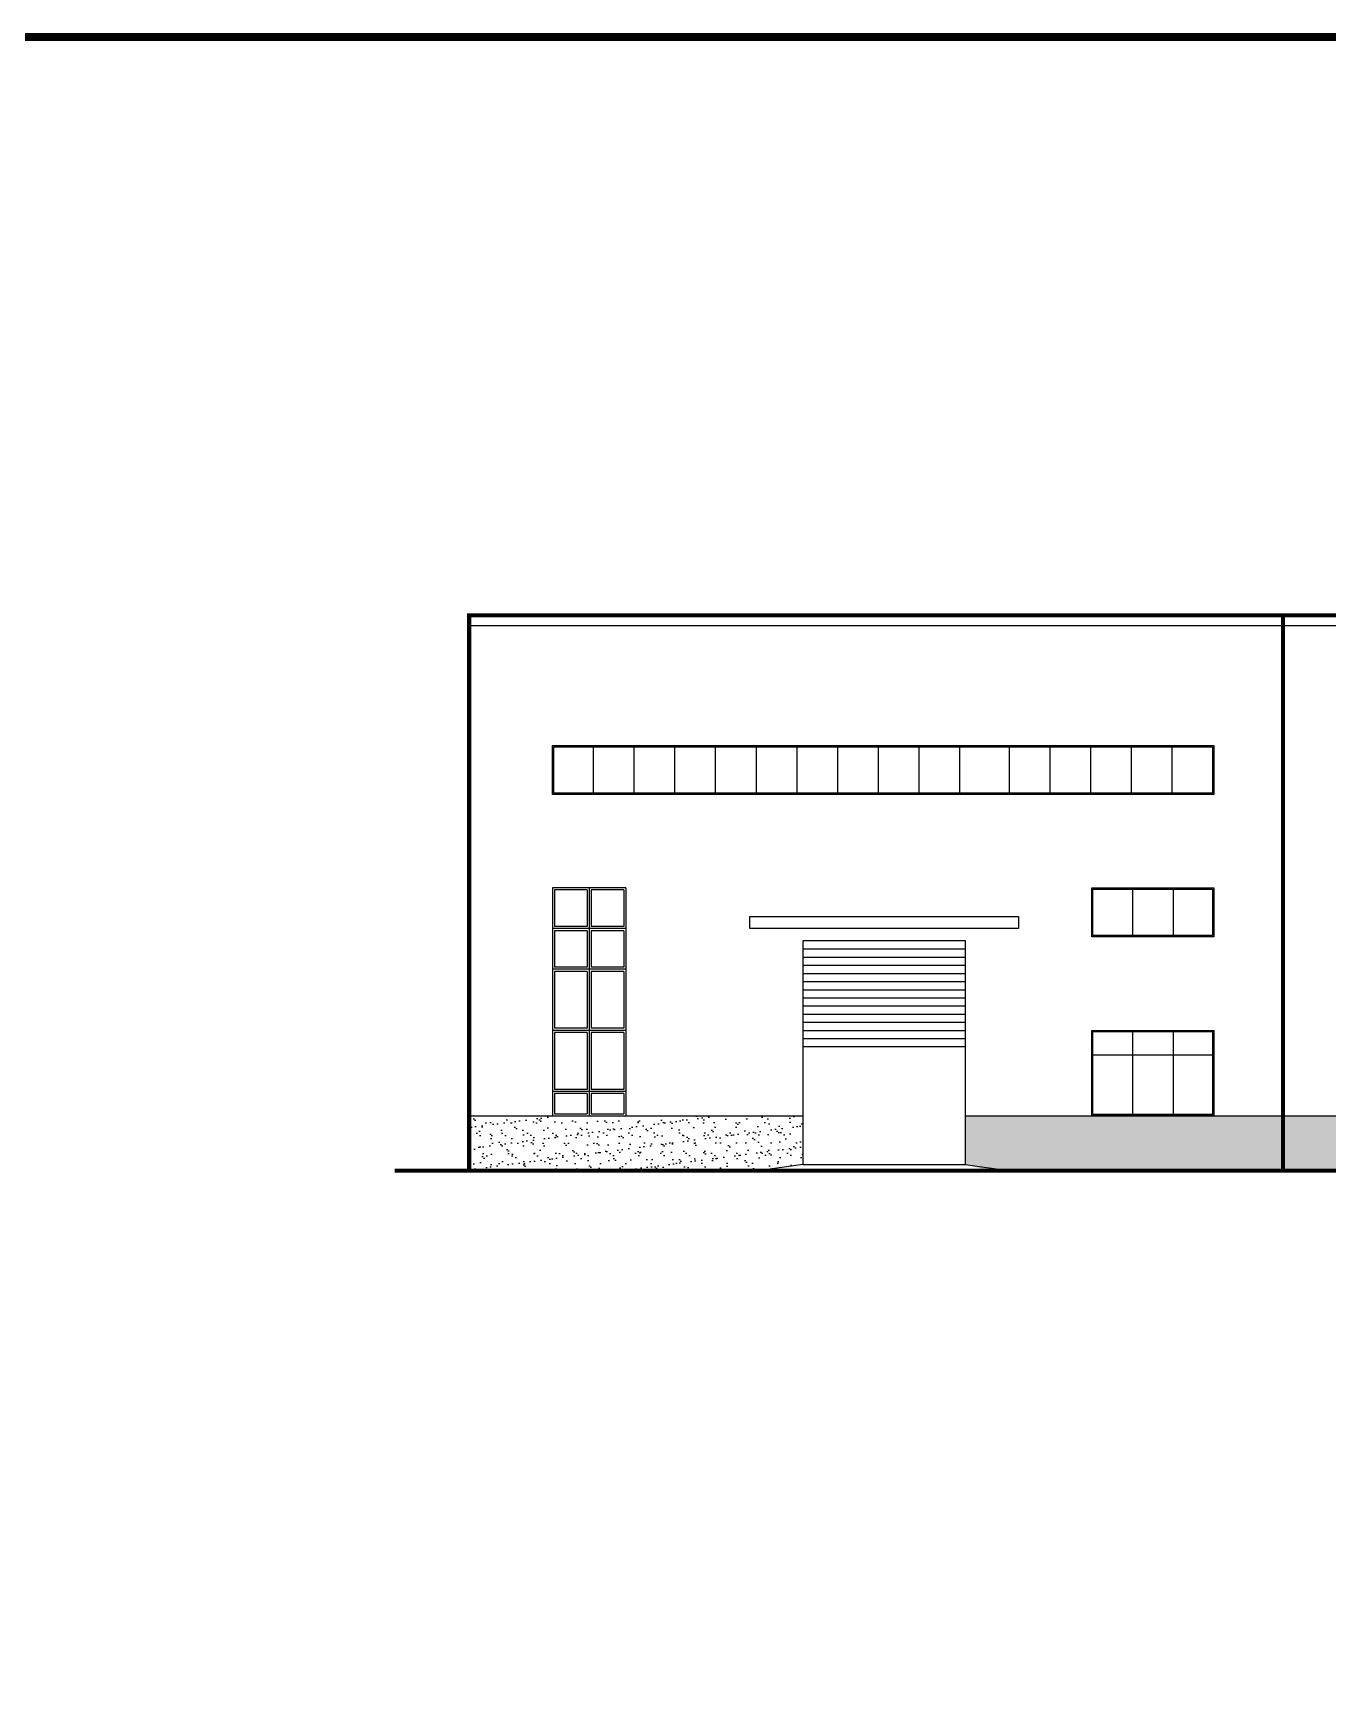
# Model space of a CAD drawing. Extents: x 1680110 to 2520911, y 137232 to 777463.
# Drawn here: x 2435718 to 2467544, y 262757 to 303332 of the extents above; entities that cross this region are included whole.
import ezdxf

# ---------------------------------------------------------------- set-up
doc = ezdxf.new("R2010")
doc.units = 0
doc.header["$LTSCALE"] = 1000
doc.header["$MEASUREMENT"] = 0
for name, color, linetype in [('PUB_TITLE', 4, 'Continuous'), ('填充', 8, 'Continuous'), ('外框线', 7, 'Continuous'), ('建筑-门窗', 141, 'Continuous'), ('窗', 2, 'Continuous'), ('线', 150, 'Continuous'), ('线线', 150, 'Continuous')]:
    doc.layers.add(name, color=color, linetype=linetype)

# ---------------------------------------------------------------- blocks, each defined once
blk = doc.blocks.new('faswq123')
at = {"layer": '窗', "color": 142}
for p, q in [((1138775, 441717), (1138775, 439677)), ((1139775, 441717), (1139775, 439677)), ((1137805, 441147), (1140745, 441147))]:
    blk.add_line(p, q, dxfattribs=at)
for points in [[(1137775, 441747), (1140775, 441747), (1140775, 439647), (1137775, 439647)], [(1137805, 441717), (1140745, 441717), (1140745, 439677), (1137805, 439677)]]:
    blk.add_lwpolyline(points, close=True, dxfattribs=at)
blk = doc.blocks.new('dsaf1')
for p, q in [((622475, 272290), (622475, 267790)), ((624275, 272290), (624275, 267790))]:
    blk.add_line(p, q)
at = {"layer": '建筑-门窗', "ltscale": 0.03}
for p, q in [((624275, 273390), (622475, 273390)), ((622475, 273390), (622475, 267790)), ((622525, 273340), (622525, 272440)), ((623325, 273340), (622525, 273340)), ((623325, 273340), (623325, 272440)), ((623375, 273390), (623375, 267790)), ((624225, 273340), (623425, 273340)), ((623425, 273340), (623425, 272440)), ((624225, 273340), (624225, 272440)), ((624275, 273390), (624275, 267790)), ((624275, 272390), (622475, 272390)), ((623325, 272440), (622525, 272440)), ((623325, 272340), (622525, 272340)), ((622525, 272340), (622525, 271440)), ((623325, 272340), (623325, 271440)), ((623375, 272290), (623375, 267790)), ((624225, 272440), (623425, 272440)), ((624225, 272340), (623425, 272340)), ((623425, 272340), (623425, 271440)), ((624225, 272340), (624225, 271440)), ((624275, 271390), (622475, 271390)), ((624275, 271390), (622475, 271390)), ((624275, 271390), (622475, 271390)), ((624275, 271390), (622475, 271390)), ((624275, 271390), (622475, 271390)), ((623325, 271440), (622525, 271440)), ((623325, 271340), (622525, 271340)), ((622525, 271340), (622525, 269940)), ((623325, 271340), (623325, 269940)), ((624225, 271440), (623425, 271440)), ((624225, 271340), (623425, 271340)), ((623425, 271340), (623425, 269940)), ((624225, 271340), (624225, 269940)), ((624275, 269890), (622475, 269890)), ((624275, 269890), (622475, 269890)), ((624275, 269890), (622475, 269890)), ((624275, 269890), (622475, 269890)), ((623325, 269940), (622525, 269940)), ((622525, 269840), (622525, 268440)), ((623325, 269840), (622525, 269840)), ((623325, 269840), (623325, 268440)), ((624225, 269940), (623425, 269940)), ((624225, 269840), (623425, 269840)), ((623425, 269840), (623425, 268440)), ((624225, 269840), (624225, 268440)), ((624275, 268390), (622475, 268390)), ((624275, 268390), (622475, 268390)), ((623325, 268440), (622525, 268440)), ((623325, 268340), (622525, 268340)), ((622525, 268340), (622525, 267840)), ((623325, 268340), (623325, 267840)), ((624225, 268440), (623425, 268440)), ((624225, 268340), (623425, 268340)), ((623425, 268340), (623425, 267840)), ((624225, 268340), (624225, 267840)), ((622525, 267840), (623325, 267840)), ((623425, 267840), (624225, 267840)), ((622475, 267790), (624275, 267790))]:
    blk.add_line(p, q, dxfattribs=at)

msp = doc.modelspace()

# ---------------------------------------------------------------- hatches: boundary and pattern name
at = {"layer": '填充'}
h = msp.add_hatch(dxfattribs=at)
h.set_pattern_fill('粉刷', color=256, scale=100, style=0)
h.set_pattern_definition([(37.5, (0, 118505.83), (-12.59867, 385.364754), [0, -304, 0, -340, 0, -325]), (7.5, (0, 118505.83), (353.95534, 564.42921), [0, -164, 0, -274, 0, -105]), (327.5, (-246, 118505.83), (622.828372, 1.13181), [0, -100, 0, -360, 0, -470]), (317.5, (-246, 118505.83), (601.22532, 175.53511), [0, -50, 0, -236, 0, -270])])
h.paths.add_polyline_path([(2453540.1, 275371.2), (2454637.3, 275521.2), (2454637.3, 276721.2), (2451487.1, 276721.2), (2451487.1, 276721.2), (2448487.1, 276721.2), (2446437.1, 276721.2), (2446437.1, 275371.2)])
h = msp.add_hatch(dxfattribs=at)
h.set_pattern_fill('粉刷', color=256, scale=100, style=0)
h.set_pattern_definition([(37.5, (1311839.58, -347574.97), (-12.59867, 385.364754), [0, -304, 0, -340, 0, -325]), (7.5, (1311839.6, -347574.97), (353.95534, 564.42921), [0, -164, 0, -274, 0, -105]), (327.5, (1311593.58, -347574.97), (622.82837, 1.13181), [0, -100, 0, -360, 0, -470]), (317.5, (1311593.6, -347574.97), (601.22532, 175.53511), [0, -50, 0, -236, 0, -270])])
h.paths.add_polyline_path([(2466437.1, 275371.2), (2466437.1, 276721.2), (2464737.1, 276721.2), (2464737.1, 276721.2), (2461737.1, 276721.2), (2458637.3, 276721.2), (2458637.3, 275521.2), (2459234.3, 275371.2)])
h.paths.add_polyline_path([(2468387.1, 276721.2), (2466437.1, 276721.2), (2466437.1, 275371.2), (2486437.1, 275371.2), (2486437.1, 276721.2), (2484537.1, 276721.2), (2484537.1, 276721.2), (2481537.1, 276721.2), (2477937.1, 276721.2), (2477937.1, 276721.2), (2474937.1, 276721.2), (2471387.1, 276721.2), (2471387.1, 276721.2)])

# ---------------------------------------------------------------- linework, layer by layer
at = {"layer": 'PUB_TITLE', "const_width": 200}
msp.add_lwpolyline([(2366418.2, 223232.4), (2508018.2, 223232.4), (2508018.2, 303232.4), (2366418.2, 303232.4)], close=True, dxfattribs=at)
at = {"layer": '外框线'}
msp.add_line((2466437.1, 275371.2), (2466437.1, 289021.2), dxfattribs=at)
at = {"layer": '外框线', "const_width": 100}
msp.add_lwpolyline([(2446437.1, 289021.2), (2486437.1, 289021.2), (2486437.1, 275371.2), (2446437.1, 275371.2)], close=True, dxfattribs=at)
for points in [[(2466437.1, 289021.2), (2466437.1, 275371.2)], [(2446437.1, 275371.2), (2444608.4, 275371.2)]]:
    msp.add_lwpolyline(points, dxfattribs=at)
at = {"layer": '窗', "color": 4}
for p, q in [((2449487.1, 285791.2), (2449487.1, 284651.2)), ((2450487.1, 285791.2), (2450487.1, 284651.2)), ((2451487.1, 285791.2), (2451487.1, 284651.2)), ((2452487.1, 285791.2), (2452487.1, 284651.2)), ((2453487.1, 285791.2), (2453487.1, 284651.2)), ((2454487.1, 285791.2), (2454487.1, 284651.2)), ((2455487.1, 285791.2), (2455487.1, 284651.2)), ((2456487.1, 285791.2), (2456487.1, 284651.2)), ((2457487.1, 285791.2), (2457487.1, 284651.2)), ((2458487.1, 285791.2), (2458487.1, 284651.2)), ((2459707.1, 285791.2), (2459707.1, 284651.2)), ((2460707.1, 285791.2), (2460707.1, 284651.2)), ((2461707.1, 285791.2), (2461707.1, 284651.2)), ((2462707.1, 285791.2), (2462707.1, 284651.2)), ((2463707.1, 285791.2), (2463707.1, 284651.2)), ((2462737.1, 282291.2), (2462737.1, 281151.2)), ((2463737.1, 282291.2), (2463737.1, 281151.2))]:
    msp.add_line(p, q, dxfattribs=at)
for points in [[(2448487.1, 285821.2), (2464737.1, 285821.2), (2464737.1, 284621.2), (2448487.1, 284621.2)], [(2448517.1, 285791.2), (2464707.1, 285791.2), (2464707.1, 284651.2), (2448517.1, 284651.2)], [(2461737.1, 282321.2), (2464737.1, 282321.2), (2464737.1, 281121.2), (2461737.1, 281121.2)], [(2461767.1, 282291.2), (2464707.1, 282291.2), (2464707.1, 281151.2), (2461767.1, 281151.2)]]:
    msp.add_lwpolyline(points, close=True, dxfattribs=at)
at = {"layer": '线', "color": 0}
for p, q in [((2446437.1, 276721.2), (2454637.3, 276721.2)), ((2458637.3, 276721.2), (2486437.1, 276721.2))]:
    msp.add_line(p, q, dxfattribs=at)
msp.add_lwpolyline([(2453337.1, 281621.2), (2459937.1, 281621.2), (2459937.1, 281321.2), (2453337.1, 281321.2)], close=True, dxfattribs=at)
at = {"layer": '线', "color": 4}
msp.add_lwpolyline([(2454637.3, 275521.2), (2458637.3, 275521.2), (2458637.3, 281021.2), (2454637.3, 281021.2)], close=True, dxfattribs=at)
for points in [[(2454637.3, 280821.2), (2458637.3, 280821.2)], [(2454637.3, 280621.2), (2458637.3, 280621.2)], [(2454637.3, 280421.2), (2458637.3, 280421.2)], [(2454637.3, 280221.2), (2458637.3, 280221.2)], [(2454637.3, 280021.2), (2458637.3, 280021.2)], [(2454637.3, 279821.2), (2458637.3, 279821.2)], [(2454637.3, 279621.2), (2458637.3, 279621.2)], [(2454637.3, 279421.2), (2458637.3, 279421.2)], [(2454637.3, 279221.2), (2458637.3, 279221.2)], [(2454637.3, 279021.2), (2458637.3, 279021.2)], [(2454637.3, 278821.2), (2458637.3, 278821.2)], [(2454637.3, 278621.2), (2458637.3, 278621.2)], [(2454637.3, 278421.2), (2458637.3, 278421.2)]]:
    msp.add_lwpolyline(points, dxfattribs=at)
at = {"layer": '线', "color": 2}
for points in [[(2454637.3, 275521.2), (2453540.1, 275371.2)], [(2458637.3, 275521.2), (2459734.5, 275371.2)]]:
    msp.add_lwpolyline(points, dxfattribs=at)
at = {"layer": '线线'}
msp.add_line((2446437.1, 288771.2), (2486437.1, 288771.2), dxfattribs=at)

# ---------------------------------------------------------------- block references
at = {"layer": '线'}
for name, p in [('dsaf1', (1826011.8, 8931.2)), ('faswq123', (1323962.5, -162925.6))]:
    msp.add_blockref(name, p, dxfattribs=at)

doc.saveas('drawing.dxf')
